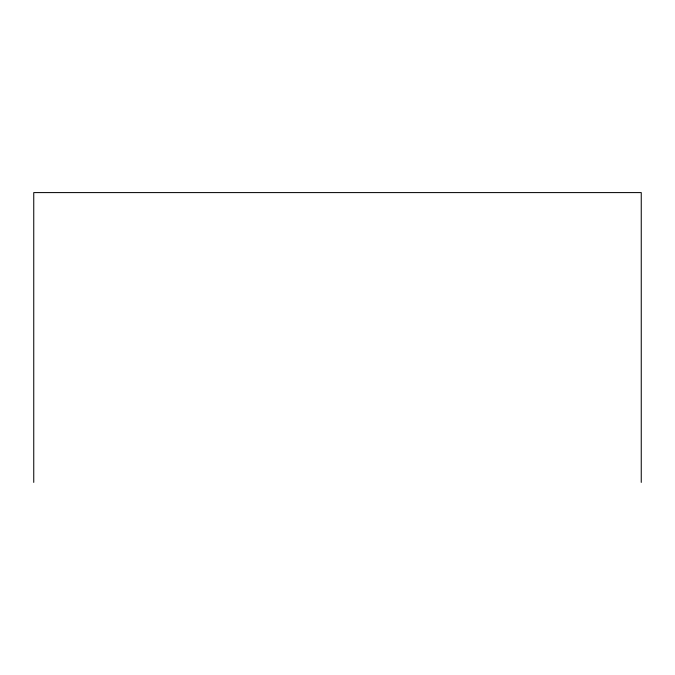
<?xml version="1.0" encoding="UTF-8"?>
<svg xmlns="http://www.w3.org/2000/svg" width="675" height="675" viewBox="0 0 675 675"><rect width="100%" height="100%" fill="white"/><g stroke="black" fill="none" stroke-linecap="round" stroke-linejoin="round"><path stroke-width="1.01" d="M641.25 482.406L641.25 192.594L33.75 192.594L33.75 482.406"/></g></svg>
